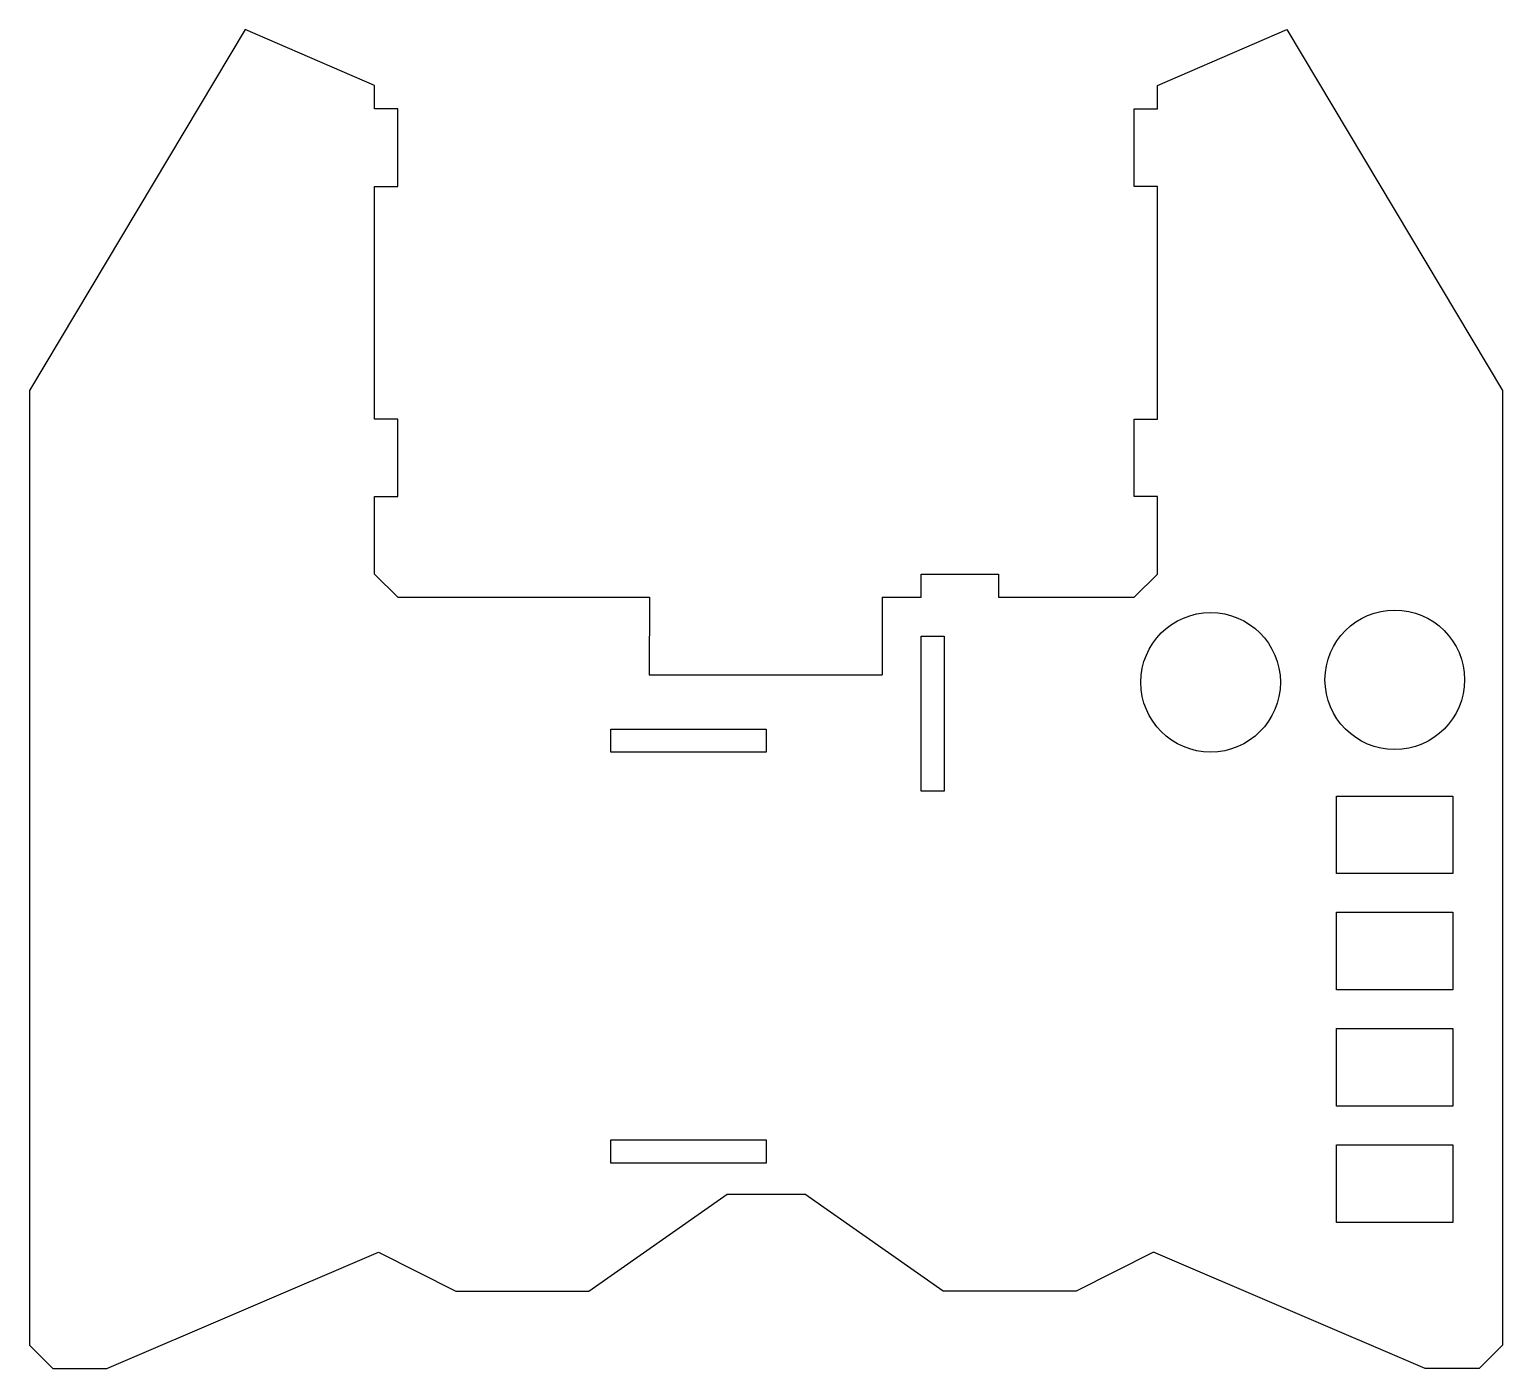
# Model space of a CAD drawing. Header units: millimetres. Extents: x 0 to 190, y -22 to 150.
import ezdxf

# ---------------------------------------------------------------- set-up
doc = ezdxf.new("R2010")
doc.units = ezdxf.units.MM
doc.header["$MEASUREMENT"] = 0
doc.layers.add('Third Deck', color=4, linetype='Continuous')

msp = doc.modelspace()

# ---------------------------------------------------------------- linework, layer by layer
at = {"layer": 'Third Deck'}
for p, q in [((27.81, 150.26), (0, 103.7)), ((44.5, 143.02), (27.81, 150.26)), ((145.5, 143.02), (162.19, 150.26)), ((162.19, 150.26), (190, 103.7)), ((44.5, 140), (44.5, 143.02)), ((145.5, 140), (145.5, 143.02)), ((47.5, 140), (44.5, 140)), ((47.5, 130), (47.5, 140)), ((142.5, 130), (142.5, 140)), ((142.5, 140), (145.5, 140)), ((44.5, 100), (44.5, 130)), ((44.5, 130), (47.5, 130)), ((145.5, 130), (142.5, 130)), ((145.5, 100), (145.5, 130)), ((0, 103.7), (0, -19.5)), ((190, 103.7), (190, -19.5)), ((47.5, 100), (44.5, 100)), ((47.5, 90), (47.5, 100)), ((142.5, 90), (142.5, 100)), ((142.5, 100), (145.5, 100)), ((44.5, 80), (44.5, 90)), ((44.5, 90), (47.5, 90)), ((145.5, 90), (142.5, 90)), ((145.5, 80), (145.5, 90)), ((47.5, 77), (44.5, 80)), ((115, 77), (115, 80)), ((115, 80), (125, 80)), ((125, 80), (125, 77)), ((142.5, 77), (145.5, 80)), ((47.5, 77), (79.99, 77)), ((79.99, 77), (79.95, 67)), ((110, 77), (110, 67)), ((110, 77), (115, 77)), ((125, 77), (142.5, 77)), ((79.95, 67), (110, 67)), ((72.14, -12.5), (90, 0)), ((90, 0), (100, 0)), ((117.86, -12.5), (100, 0)), ((10, -22.5), (45, -7.5)), ((45, -7.5), (55, -12.5)), ((145, -7.5), (135, -12.5)), ((180, -22.5), (145, -7.5)), ((55, -12.5), (72.14, -12.5)), ((135, -12.5), (117.86, -12.5)), ((0, -19.5), (3, -22.5)), ((190, -19.5), (187, -22.5)), ((3, -22.5), (10, -22.5)), ((187, -22.5), (180, -22.5))]:
    msp.add_line(p, q, dxfattribs=at)
for points in [[(115, 72), (118, 72), (118, 52), (115, 52)], [(75, 60), (95, 60), (95, 57), (75, 57)], [(168.6, 51.36), (183.6, 51.36), (183.6, 41.36), (168.6, 41.36)], [(168.6, 36.36), (183.6, 36.36), (183.6, 26.36), (168.6, 26.36)], [(168.6, 21.36), (183.6, 21.36), (183.6, 11.36), (168.6, 11.36)], [(75, 7), (95, 7), (95, 4), (75, 4)], [(168.6, 6.36), (183.6, 6.36), (183.6, -3.64), (168.6, -3.64)]]:
    msp.add_lwpolyline(points, close=True, dxfattribs=at)
for centre in [(152.35, 66.03), (176.1, 66.36), (176.1, 66.36)]:
    msp.add_circle(centre, 9, dxfattribs=at)

doc.saveas('drawing.dxf')
